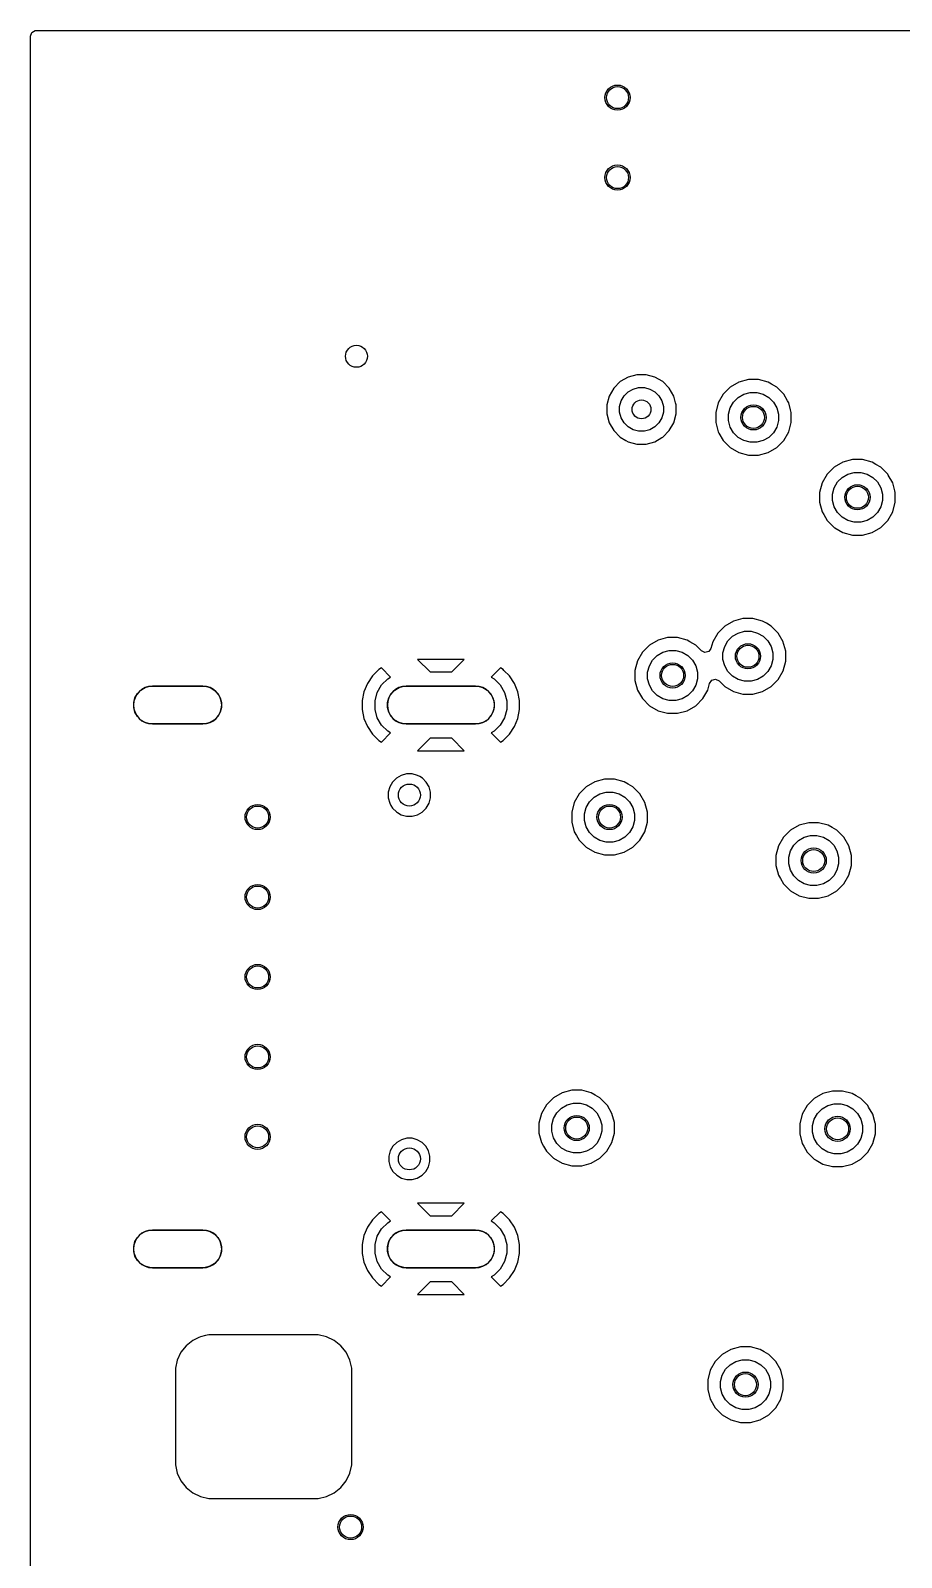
# Model space of a CAD drawing. Extents: x 4.82 to 6.81, y -4.86 to -2.87.
# Drawn here: x 4.823 to 5.367, y -3.828 to -2.873 of the extents above; entities that cross this region are included whole.
import ezdxf

# ---------------------------------------------------------------- set-up
doc = ezdxf.new("R2010")
doc.units = 0
doc.header["$MEASUREMENT"] = 0
doc.layers.add('BLACK', color=7, linetype='CONTINUOUS')

msp = doc.modelspace()

# ---------------------------------------------------------------- linework, layer by layer
at = {"layer": 'BLACK', "linetype": 'CONTINUOUS'}
for p, q in [((4.82295, -2.87648), (4.82377, -2.87422)), ((4.82377, -2.87422), (4.82585, -2.87303)), ((4.82585, -2.87303), (4.82646, -2.87297)), ((4.82646, -2.87297), (6.80335, -2.87297)), ((4.82295, -2.97181), (4.82295, -2.87648)), ((4.82295, -3.10707), (4.82295, -2.97181)), ((5.19159, -3.09258), (5.18756, -3.09661)), ((5.19654, -3.08973), (5.19159, -3.09258)), ((5.20205, -3.08825), (5.19654, -3.08972)), ((5.19654, -3.08972), (5.19654, -3.08973)), ((5.20775, -3.08825), (5.20205, -3.08825)), ((5.21327, -3.08972), (5.20775, -3.08825)), ((5.21327, -3.08973), (5.21327, -3.08972)), ((5.21821, -3.09258), (5.21327, -3.08973)), ((5.22224, -3.09661), (5.21821, -3.09258)), ((5.21821, -3.09258), (5.21821, -3.09258)), ((5.21821, -3.09258), (5.21821, -3.09258)), ((5.26578, -3.09289), (5.26039, -3.096)), ((5.27179, -3.09128), (5.26578, -3.09289)), ((5.26578, -3.09289), (5.26578, -3.09289)), ((5.27801, -3.09128), (5.27179, -3.09128)), ((5.28403, -3.09289), (5.27801, -3.09128)), ((5.28615, -3.09411), (5.28403, -3.09289)), ((5.28403, -3.09289), (5.28403, -3.09289)), ((5.28403, -3.09289), (5.28403, -3.09289)), ((5.28942, -3.096), (5.28615, -3.09411)), ((5.18471, -3.10156), (5.18323, -3.10707)), ((5.18756, -3.09661), (5.18471, -3.10156)), ((5.18471, -3.10156), (5.18471, -3.10156)), ((5.19217, -3.10465), (5.19397, -3.10153)), ((5.19397, -3.10153), (5.19651, -3.09899)), ((5.19651, -3.09899), (5.19963, -3.09719)), ((5.19963, -3.09719), (5.2031, -3.09626)), ((5.2031, -3.09626), (5.2067, -3.09626)), ((5.2067, -3.09626), (5.21017, -3.09719)), ((5.21017, -3.09719), (5.21329, -3.09899)), ((5.21329, -3.09899), (5.21583, -3.10153)), ((5.21583, -3.10153), (5.21763, -3.10465)), ((5.22365, -3.09906), (5.22224, -3.09661)), ((5.22224, -3.09661), (5.22224, -3.09661)), ((5.22224, -3.09661), (5.22224, -3.09661)), ((5.2251, -3.10156), (5.22365, -3.09906)), ((5.22623, -3.1058), (5.2251, -3.10156)), ((5.2251, -3.10156), (5.2251, -3.10156)), ((5.2251, -3.10156), (5.2251, -3.10156)), ((5.25598, -3.1004), (5.25287, -3.1058)), ((5.26039, -3.096), (5.25598, -3.1004)), ((5.26241, -3.10533), (5.26531, -3.10243)), ((5.26531, -3.10243), (5.26888, -3.10037)), ((5.26888, -3.10037), (5.27285, -3.09931)), ((5.27285, -3.09931), (5.27696, -3.09931)), ((5.27696, -3.09931), (5.28093, -3.10037)), ((5.28093, -3.10037), (5.28449, -3.10243)), ((5.28449, -3.10243), (5.2874, -3.10533)), ((5.29382, -3.1004), (5.28942, -3.096)), ((5.28942, -3.096), (5.28942, -3.096)), ((5.28942, -3.096), (5.28942, -3.096)), ((5.29622, -3.10457), (5.29382, -3.1004)), ((5.29382, -3.1004), (5.29382, -3.1004)), ((5.29382, -3.1004), (5.29382, -3.1004)), ((4.82295, -3.16181), (4.82295, -3.10707)), ((5.18323, -3.10707), (5.18323, -3.11277)), ((5.18323, -3.11277), (5.18471, -3.11829)), ((5.19124, -3.10812), (5.19217, -3.10465)), ((5.19124, -3.11172), (5.19124, -3.10812)), ((5.19217, -3.11519), (5.19124, -3.11172)), ((5.21763, -3.10465), (5.21856, -3.10812)), ((5.21856, -3.11172), (5.21763, -3.11519)), ((5.21856, -3.10812), (5.21856, -3.11172)), ((5.2251, -3.11829), (5.22657, -3.11277)), ((5.22657, -3.10707), (5.22623, -3.1058)), ((5.22657, -3.11181), (5.22657, -3.10707)), ((5.22657, -3.11277), (5.22657, -3.11181)), ((5.25287, -3.1058), (5.25126, -3.11181)), ((5.25126, -3.11181), (5.25126, -3.11803)), ((5.25287, -3.1058), (5.25287, -3.1058)), ((5.25929, -3.11287), (5.26035, -3.10889)), ((5.25929, -3.11698), (5.25929, -3.11287)), ((5.26035, -3.10889), (5.26241, -3.10533)), ((5.2874, -3.10533), (5.28945, -3.10889)), ((5.28945, -3.10889), (5.29051, -3.11287)), ((5.29051, -3.11287), (5.29051, -3.11698)), ((5.29693, -3.1058), (5.29622, -3.10457)), ((5.29813, -3.11027), (5.29693, -3.1058)), ((5.29854, -3.11181), (5.29813, -3.11027)), ((5.29854, -3.11803), (5.29854, -3.11181)), ((5.18471, -3.11829), (5.18471, -3.11829)), ((5.18471, -3.11829), (5.18756, -3.12323)), ((5.19397, -3.11831), (5.19217, -3.11519)), ((5.19651, -3.12085), (5.19397, -3.11831)), ((5.19963, -3.12265), (5.19651, -3.12085)), ((5.2031, -3.12358), (5.19963, -3.12265)), ((5.21017, -3.12265), (5.2067, -3.12358)), ((5.21329, -3.12085), (5.21017, -3.12265)), ((5.21583, -3.11831), (5.21329, -3.12085)), ((5.21763, -3.11519), (5.21583, -3.11831)), ((5.22224, -3.12323), (5.2251, -3.11829)), ((5.25126, -3.11803), (5.25287, -3.12405)), ((5.26035, -3.12095), (5.25929, -3.11698)), ((5.26241, -3.12451), (5.26035, -3.12095)), ((5.28945, -3.12095), (5.2874, -3.12451)), ((5.29051, -3.11698), (5.28945, -3.12095)), ((5.29693, -3.12405), (5.29854, -3.11803)), ((5.18756, -3.12323), (5.18756, -3.12323)), ((5.18756, -3.12323), (5.18756, -3.12323)), ((5.18756, -3.12323), (5.19159, -3.12726)), ((5.19159, -3.12726), (5.19159, -3.12726)), ((5.19159, -3.12726), (5.19159, -3.12726)), ((5.19159, -3.12726), (5.19515, -3.12932)), ((5.19515, -3.12932), (5.19654, -3.13012)), ((5.19654, -3.13012), (5.20205, -3.13159)), ((5.20205, -3.13159), (5.20775, -3.13159)), ((5.2067, -3.12358), (5.2031, -3.12358)), ((5.20775, -3.13159), (5.21327, -3.13012)), ((5.21327, -3.13012), (5.21763, -3.1276)), ((5.21763, -3.1276), (5.21821, -3.12726)), ((5.21821, -3.12726), (5.22224, -3.12323)), ((5.21821, -3.12726), (5.21821, -3.12726)), ((5.21821, -3.12726), (5.21821, -3.12726)), ((5.25287, -3.12405), (5.25287, -3.12405)), ((5.25287, -3.12405), (5.25287, -3.12405)), ((5.25287, -3.12405), (5.25329, -3.12476)), ((5.25329, -3.12476), (5.25598, -3.12944)), ((5.25598, -3.12944), (5.25598, -3.12944)), ((5.25598, -3.12944), (5.25598, -3.12944)), ((5.25598, -3.12944), (5.26039, -3.13384)), ((5.26531, -3.12742), (5.26241, -3.12451)), ((5.26888, -3.12947), (5.26531, -3.12742)), ((5.27285, -3.13053), (5.26888, -3.12947)), ((5.27696, -3.13053), (5.27285, -3.13053)), ((5.28093, -3.12947), (5.27696, -3.13053)), ((5.28449, -3.12742), (5.28093, -3.12947)), ((5.2874, -3.12451), (5.28449, -3.12742)), ((5.28942, -3.13384), (5.29382, -3.12944)), ((5.29382, -3.12944), (5.29693, -3.12405)), ((5.26039, -3.13384), (5.26578, -3.13695)), ((5.26578, -3.13695), (5.27179, -3.13856)), ((5.27179, -3.13856), (5.27801, -3.13856)), ((5.27801, -3.13856), (5.28403, -3.13695)), ((5.28403, -3.13695), (5.28942, -3.13384)), ((5.33679, -3.14128), (5.33078, -3.14289)), ((5.34301, -3.14128), (5.33679, -3.14128)), ((5.34903, -3.14289), (5.34301, -3.14128)), ((5.32098, -3.15041), (5.31787, -3.1558)), ((5.32539, -3.146), (5.32098, -3.15041)), ((5.33078, -3.14289), (5.32539, -3.146)), ((5.33031, -3.15243), (5.33388, -3.15037)), ((5.33078, -3.14289), (5.33078, -3.14289)), ((5.33388, -3.15037), (5.33785, -3.14931)), ((5.33785, -3.14931), (5.34196, -3.14931)), ((5.34196, -3.14931), (5.34593, -3.15037)), ((5.34593, -3.15037), (5.34949, -3.15243)), ((5.35148, -3.14431), (5.34903, -3.14289)), ((5.34903, -3.14289), (5.34903, -3.14289)), ((5.34903, -3.14289), (5.34903, -3.14289)), ((5.35442, -3.146), (5.35148, -3.14431)), ((5.35882, -3.15041), (5.35442, -3.146)), ((5.35442, -3.146), (5.35442, -3.146)), ((5.35442, -3.146), (5.35442, -3.146)), ((5.35882, -3.15041), (5.35882, -3.15041)), ((5.35882, -3.15041), (5.35882, -3.15041)), ((5.35915, -3.15097), (5.35882, -3.15041)), ((5.36193, -3.1558), (5.35915, -3.15097)), ((5.31787, -3.1558), (5.31626, -3.16181)), ((5.31787, -3.1558), (5.31787, -3.1558)), ((5.32429, -3.16287), (5.32535, -3.15889)), ((5.32535, -3.15889), (5.32741, -3.15533)), ((5.32741, -3.15533), (5.33031, -3.15243)), ((5.34949, -3.15243), (5.3524, -3.15533)), ((5.3524, -3.15533), (5.35445, -3.15889)), ((5.35445, -3.15889), (5.35551, -3.16287)), ((5.36327, -3.1608), (5.36193, -3.1558)), ((5.36193, -3.1558), (5.36193, -3.1558)), ((5.36354, -3.16181), (5.36327, -3.1608)), ((4.82295, -3.2663), (4.82295, -3.16181)), ((5.31626, -3.16181), (5.31626, -3.16803)), ((5.31626, -3.16803), (5.31787, -3.17405)), ((5.32429, -3.16698), (5.32429, -3.16287)), ((5.32535, -3.17095), (5.32429, -3.16698)), ((5.35551, -3.16698), (5.35445, -3.17095)), ((5.35551, -3.16287), (5.35551, -3.16698)), ((5.36193, -3.17405), (5.36354, -3.16803)), ((5.36354, -3.16803), (5.36354, -3.16181)), ((5.36354, -3.16181), (5.36354, -3.16181)), ((5.31787, -3.17405), (5.31787, -3.17405)), ((5.31787, -3.17405), (5.31787, -3.17405)), ((5.31787, -3.17405), (5.31887, -3.17577)), ((5.31887, -3.17577), (5.32098, -3.17944)), ((5.32098, -3.17944), (5.32098, -3.17944)), ((5.32098, -3.17944), (5.32098, -3.17944)), ((5.32098, -3.17944), (5.32539, -3.18384)), ((5.32741, -3.17451), (5.32535, -3.17095)), ((5.33031, -3.17741), (5.32741, -3.17451)), ((5.33388, -3.17947), (5.33031, -3.17741)), ((5.33785, -3.18053), (5.33388, -3.17947)), ((5.34593, -3.17947), (5.34196, -3.18053)), ((5.34949, -3.17741), (5.34593, -3.17947)), ((5.3524, -3.17451), (5.34949, -3.17741)), ((5.35445, -3.17095), (5.3524, -3.17451)), ((5.35442, -3.18384), (5.35882, -3.17944)), ((5.35882, -3.17944), (5.36193, -3.17405)), ((5.32539, -3.18384), (5.32539, -3.18384)), ((5.32539, -3.18384), (5.32539, -3.18384)), ((5.32539, -3.18384), (5.32576, -3.18406)), ((5.32576, -3.18406), (5.33078, -3.18695)), ((5.33078, -3.18695), (5.33679, -3.18856)), ((5.33679, -3.18856), (5.34301, -3.18856)), ((5.34196, -3.18053), (5.33785, -3.18053)), ((5.34301, -3.18856), (5.34903, -3.18695)), ((5.34903, -3.18695), (5.35442, -3.18384)), ((5.25692, -3.24542), (5.25252, -3.24982)), ((5.26231, -3.24231), (5.25692, -3.24542)), ((5.26832, -3.2407), (5.26231, -3.24231)), ((5.26231, -3.24231), (5.26231, -3.24231)), ((5.27455, -3.2407), (5.26832, -3.2407)), ((5.28056, -3.24231), (5.27455, -3.2407)), ((5.28302, -3.24373), (5.28056, -3.24231)), ((5.28056, -3.24231), (5.28056, -3.24231)), ((5.28056, -3.24231), (5.28056, -3.24231)), ((5.28595, -3.24542), (5.28302, -3.24373)), ((5.29036, -3.24982), (5.28595, -3.24542)), ((5.28595, -3.24542), (5.28595, -3.24542)), ((5.28595, -3.24542), (5.28595, -3.24542)), ((5.21523, -3.25431), (5.20983, -3.25742)), ((5.22124, -3.2527), (5.21523, -3.25431)), ((5.21523, -3.25431), (5.21523, -3.25431)), ((5.22746, -3.2527), (5.22124, -3.2527)), ((5.23348, -3.25431), (5.22746, -3.2527)), ((5.23504, -3.25521), (5.23348, -3.25431)), ((5.23348, -3.25431), (5.23348, -3.25431)), ((5.23348, -3.25431), (5.23348, -3.25431)), ((5.23887, -3.25742), (5.23504, -3.25521)), ((5.24941, -3.25521), (5.24828, -3.2594)), ((5.25252, -3.24982), (5.24941, -3.25521)), ((5.24941, -3.25521), (5.24941, -3.25521)), ((5.25689, -3.25831), (5.25894, -3.25475)), ((5.25894, -3.25475), (5.26185, -3.25185)), ((5.26185, -3.25185), (5.26541, -3.24979)), ((5.26541, -3.24979), (5.26938, -3.24873)), ((5.26938, -3.24873), (5.27349, -3.24873)), ((5.27349, -3.24873), (5.27746, -3.24979)), ((5.27746, -3.24979), (5.28102, -3.25185)), ((5.28102, -3.25185), (5.28393, -3.25475)), ((5.28393, -3.25475), (5.28599, -3.25831)), ((5.29347, -3.25521), (5.29036, -3.24982)), ((5.29376, -3.2563), (5.29347, -3.25521)), ((5.29347, -3.25521), (5.29347, -3.25521)), ((5.29394, -3.25697), (5.29376, -3.2563)), ((5.20543, -3.26182), (5.20232, -3.26721)), ((5.20983, -3.25742), (5.20543, -3.26182)), ((5.21186, -3.26675), (5.21476, -3.26384)), ((5.21476, -3.26384), (5.21832, -3.26179)), ((5.21832, -3.26179), (5.22229, -3.26073)), ((5.22229, -3.26073), (5.22641, -3.26073)), ((5.22641, -3.26073), (5.23038, -3.26179)), ((5.23038, -3.26179), (5.23394, -3.26384)), ((5.23394, -3.26384), (5.23684, -3.26675)), ((5.24242, -3.26097), (5.23887, -3.25742)), ((5.23887, -3.25742), (5.23887, -3.25742)), ((5.23887, -3.25742), (5.23887, -3.25742)), ((5.24459, -3.26199), (5.24242, -3.26097)), ((5.24691, -3.26137), (5.24459, -3.26199)), ((5.24828, -3.2594), (5.24691, -3.26137)), ((5.25582, -3.26228), (5.25689, -3.25831)), ((5.25582, -3.26639), (5.25582, -3.26228)), ((5.28599, -3.25831), (5.28705, -3.26228)), ((5.28705, -3.26228), (5.28705, -3.26639)), ((5.29508, -3.26123), (5.29394, -3.25697)), ((5.29508, -3.26745), (5.29508, -3.26123)), ((5.29508, -3.26123), (5.29508, -3.26123)), ((4.82295, -3.29203), (4.82295, -3.2663)), ((5.0406, -3.27267), (5.03663, -3.27665)), ((5.04227, -3.27156), (5.0406, -3.27267)), ((5.04808, -3.27737), (5.04227, -3.27156)), ((5.09409, -3.2663), (5.06484, -3.2663)), ((5.06484, -3.2663), (5.07272, -3.27417)), ((5.07272, -3.27417), (5.08622, -3.27417)), ((5.08622, -3.27417), (5.09409, -3.2663)), ((5.11667, -3.27156), (5.11086, -3.27737)), ((5.11833, -3.27267), (5.11667, -3.27156)), ((5.11889, -3.27323), (5.11833, -3.27267)), ((5.12231, -3.27665), (5.11889, -3.27323)), ((5.20232, -3.26721), (5.20071, -3.27323)), ((5.20071, -3.27323), (5.20071, -3.27945)), ((5.20232, -3.26721), (5.20232, -3.26721)), ((5.20874, -3.27428), (5.2098, -3.27031)), ((5.20874, -3.27839), (5.20874, -3.27428)), ((5.2098, -3.27031), (5.21186, -3.26675)), ((5.23684, -3.26675), (5.2389, -3.27031)), ((5.2389, -3.27031), (5.23996, -3.27428)), ((5.23996, -3.27428), (5.23996, -3.27839)), ((5.25689, -3.27037), (5.25582, -3.26639)), ((5.25894, -3.27393), (5.25689, -3.27037)), ((5.26185, -3.27683), (5.25894, -3.27393)), ((5.28393, -3.27393), (5.28102, -3.27683)), ((5.28599, -3.27037), (5.28393, -3.27393)), ((5.28705, -3.26639), (5.28599, -3.27037)), ((5.29036, -3.27886), (5.29347, -3.27346)), ((5.29347, -3.27346), (5.29508, -3.26745)), ((4.89196, -3.28547), (4.89463, -3.28393)), ((4.89463, -3.28393), (4.89761, -3.28313)), ((4.89761, -3.28313), (4.89915, -3.28303)), ((4.89915, -3.28303), (4.93065, -3.28303)), ((4.93065, -3.28303), (4.93219, -3.28313)), ((4.93219, -3.28313), (4.93517, -3.28393)), ((4.93517, -3.28393), (4.93784, -3.28547)), ((5.0335, -3.28132), (5.03135, -3.28652)), ((5.03663, -3.27665), (5.0335, -3.28132)), ((5.0335, -3.28132), (5.0335, -3.28132)), ((5.0397, -3.28693), (5.0424, -3.28226)), ((5.0424, -3.28226), (5.04622, -3.27844)), ((5.04622, -3.27844), (5.04808, -3.27737)), ((5.05062, -3.28547), (5.0533, -3.28393)), ((5.0533, -3.28393), (5.05627, -3.28313)), ((5.05627, -3.28313), (5.05781, -3.28303)), ((5.05781, -3.28303), (5.10112, -3.28303)), ((5.10112, -3.28303), (5.10266, -3.28313)), ((5.10266, -3.28313), (5.10564, -3.28393)), ((5.10564, -3.28393), (5.10831, -3.28547)), ((5.11086, -3.27737), (5.11272, -3.27844)), ((5.11272, -3.27844), (5.11654, -3.28226)), ((5.11654, -3.28226), (5.11923, -3.28693)), ((5.12543, -3.28132), (5.12231, -3.27665)), ((5.12758, -3.28652), (5.12543, -3.28132)), ((5.12543, -3.28132), (5.12543, -3.28132)), ((5.20071, -3.27945), (5.20232, -3.28546)), ((5.2098, -3.28237), (5.20874, -3.27839)), ((5.21186, -3.28593), (5.2098, -3.28237)), ((5.2389, -3.28237), (5.23684, -3.28593)), ((5.23996, -3.27839), (5.2389, -3.28237)), ((5.24638, -3.28546), (5.2475, -3.28127)), ((5.2475, -3.28127), (5.24888, -3.27931)), ((5.24888, -3.27931), (5.25119, -3.27869)), ((5.25119, -3.27869), (5.25337, -3.2797)), ((5.25337, -3.2797), (5.25692, -3.28326)), ((5.25692, -3.28326), (5.26231, -3.28637)), ((5.26541, -3.27889), (5.26185, -3.27683)), ((5.26938, -3.27995), (5.26541, -3.27889)), ((5.27349, -3.27995), (5.26938, -3.27995)), ((5.27746, -3.27889), (5.27349, -3.27995)), ((5.28102, -3.27683), (5.27746, -3.27889)), ((5.28056, -3.28637), (5.28595, -3.28326)), ((5.28595, -3.28326), (5.29036, -3.27886)), ((4.82295, -3.32339), (4.82295, -3.29203)), ((4.88744, -3.2933), (4.88824, -3.29032)), ((4.88744, -3.29638), (4.88744, -3.2933)), ((4.88824, -3.29032), (4.88978, -3.28765)), ((4.88978, -3.28765), (4.89196, -3.28547)), ((4.93784, -3.28547), (4.94002, -3.28765)), ((4.94002, -3.28765), (4.94156, -3.29032)), ((4.94156, -3.29032), (4.94236, -3.2933)), ((4.94236, -3.2933), (4.94236, -3.29638)), ((5.03135, -3.28652), (5.03026, -3.29203)), ((5.03026, -3.29203), (5.03026, -3.29765)), ((5.03135, -3.28652), (5.03135, -3.28652)), ((5.03831, -3.29214), (5.0397, -3.28693)), ((5.03831, -3.29754), (5.03831, -3.29214)), ((5.0461, -3.2933), (5.0469, -3.29032)), ((5.0461, -3.29638), (5.0461, -3.2933)), ((5.0469, -3.29032), (5.04844, -3.28765)), ((5.04844, -3.28765), (5.05062, -3.28547)), ((5.10831, -3.28547), (5.11049, -3.28765)), ((5.11049, -3.28765), (5.11203, -3.29032)), ((5.11203, -3.29032), (5.11283, -3.2933)), ((5.11283, -3.2933), (5.11283, -3.29638)), ((5.11923, -3.28693), (5.12063, -3.29214)), ((5.12063, -3.29214), (5.12063, -3.29754)), ((5.12868, -3.29203), (5.12758, -3.28652)), ((5.12758, -3.28652), (5.12758, -3.28652)), ((5.12868, -3.29765), (5.12868, -3.29203)), ((5.12868, -3.29203), (5.12868, -3.29203)), ((5.20232, -3.28546), (5.20232, -3.28546)), ((5.20232, -3.28546), (5.20232, -3.28546)), ((5.20232, -3.28546), (5.20355, -3.28759)), ((5.20355, -3.28759), (5.20543, -3.29085)), ((5.20543, -3.29085), (5.20543, -3.29085)), ((5.20543, -3.29085), (5.20543, -3.29085)), ((5.20543, -3.29085), (5.20983, -3.29526)), ((5.21476, -3.28883), (5.21186, -3.28593)), ((5.21832, -3.29089), (5.21476, -3.28883)), ((5.22229, -3.29195), (5.21832, -3.29089)), ((5.22641, -3.29195), (5.22229, -3.29195)), ((5.23038, -3.29089), (5.22641, -3.29195)), ((5.23394, -3.28883), (5.23038, -3.29089)), ((5.23684, -3.28593), (5.23394, -3.28883)), ((5.23887, -3.29526), (5.24327, -3.29085)), ((5.24327, -3.29085), (5.24638, -3.28546)), ((5.26231, -3.28637), (5.26832, -3.28798)), ((5.26832, -3.28798), (5.27455, -3.28798)), ((5.27455, -3.28798), (5.28056, -3.28637)), ((4.88824, -3.29936), (4.88744, -3.29638)), ((4.88978, -3.30203), (4.88824, -3.29936)), ((4.89196, -3.30421), (4.88978, -3.30203)), ((4.89463, -3.30575), (4.89196, -3.30421)), ((4.93784, -3.30421), (4.93517, -3.30575)), ((4.94002, -3.30203), (4.93784, -3.30421)), ((4.94156, -3.29936), (4.94002, -3.30203)), ((4.94236, -3.29638), (4.94156, -3.29936)), ((5.03026, -3.29765), (5.03135, -3.30317)), ((5.03135, -3.30317), (5.03135, -3.30317)), ((5.03135, -3.30317), (5.0335, -3.30836)), ((5.0397, -3.30275), (5.03831, -3.29754)), ((5.0424, -3.30743), (5.0397, -3.30275)), ((5.0469, -3.29936), (5.0461, -3.29638)), ((5.04844, -3.30203), (5.0469, -3.29936)), ((5.05062, -3.30421), (5.04844, -3.30203)), ((5.0533, -3.30575), (5.05062, -3.30421)), ((5.10831, -3.30421), (5.10564, -3.30575)), ((5.11049, -3.30203), (5.10831, -3.30421)), ((5.11203, -3.29936), (5.11049, -3.30203)), ((5.11283, -3.29638), (5.11203, -3.29936)), ((5.11923, -3.30275), (5.11654, -3.30743)), ((5.12063, -3.29754), (5.11923, -3.30275)), ((5.12543, -3.30836), (5.12758, -3.30317)), ((5.12758, -3.30317), (5.12868, -3.29765)), ((5.12758, -3.30317), (5.12758, -3.30317)), ((5.12868, -3.29765), (5.12868, -3.29765)), ((5.20983, -3.29526), (5.21523, -3.29837)), ((5.21523, -3.29837), (5.22124, -3.29998)), ((5.22124, -3.29998), (5.22746, -3.29998)), ((5.22746, -3.29998), (5.23348, -3.29837)), ((5.23348, -3.29837), (5.23887, -3.29526)), ((4.89761, -3.30655), (4.89463, -3.30575)), ((4.89915, -3.30665), (4.89761, -3.30655)), ((4.93065, -3.30665), (4.89915, -3.30665)), ((4.93219, -3.30655), (4.93065, -3.30665)), ((4.93517, -3.30575), (4.93219, -3.30655)), ((5.0335, -3.30836), (5.0335, -3.30836)), ((5.0335, -3.30836), (5.03663, -3.31304)), ((5.03663, -3.31304), (5.0406, -3.31701)), ((5.04227, -3.31812), (5.04808, -3.31231)), ((5.04622, -3.31124), (5.0424, -3.30743)), ((5.04808, -3.31231), (5.04622, -3.31124)), ((5.05627, -3.30655), (5.0533, -3.30575)), ((5.05781, -3.30665), (5.05627, -3.30655)), ((5.10112, -3.30665), (5.05781, -3.30665)), ((5.10266, -3.30655), (5.10112, -3.30665)), ((5.10564, -3.30575), (5.10266, -3.30655)), ((5.11272, -3.31124), (5.11086, -3.31231)), ((5.11086, -3.31231), (5.11667, -3.31812)), ((5.11654, -3.30743), (5.11272, -3.31124)), ((5.11833, -3.31701), (5.12231, -3.31304)), ((5.12231, -3.31304), (5.12543, -3.30836)), ((5.12543, -3.30836), (5.12543, -3.30836)), ((4.82295, -3.33285), (4.82295, -3.32339)), ((5.0406, -3.31701), (5.04227, -3.31812)), ((5.07272, -3.31551), (5.06484, -3.32339)), ((5.06484, -3.32339), (5.09409, -3.32339)), ((5.08622, -3.31551), (5.07272, -3.31551)), ((5.09409, -3.32339), (5.08622, -3.31551)), ((5.11667, -3.31812), (5.11833, -3.31701)), ((4.82295, -3.3494), (4.82295, -3.33285)), ((5.05167, -3.34057), (5.04921, -3.34303)), ((5.05469, -3.33883), (5.05167, -3.34057)), ((5.05804, -3.33793), (5.05469, -3.33883)), ((5.05469, -3.33883), (5.05469, -3.33883)), ((5.06152, -3.33793), (5.05804, -3.33793)), ((5.06488, -3.33883), (5.06152, -3.33793)), ((5.06625, -3.33962), (5.06488, -3.33883)), ((5.06488, -3.33883), (5.06488, -3.33883)), ((5.06488, -3.33883), (5.06488, -3.33883)), ((5.06789, -3.34057), (5.06625, -3.33962)), ((5.07035, -3.34303), (5.06789, -3.34057)), ((5.06789, -3.34057), (5.06789, -3.34057)), ((5.06789, -3.34057), (5.06789, -3.34057)), ((5.18179, -3.34128), (5.17578, -3.34289)), ((5.18801, -3.34128), (5.18179, -3.34128)), ((5.19403, -3.34289), (5.18801, -3.34128)), ((4.82295, -3.38897), (4.82295, -3.3494)), ((5.04747, -3.34604), (5.04657, -3.3494)), ((5.04657, -3.3494), (5.04657, -3.35288)), ((5.04921, -3.34303), (5.04747, -3.34604)), ((5.04747, -3.34604), (5.04747, -3.34604)), ((5.07209, -3.34604), (5.07035, -3.34303)), ((5.07299, -3.3494), (5.07209, -3.34604)), ((5.07299, -3.35288), (5.07299, -3.3494)), ((5.16598, -3.3504), (5.16287, -3.3558)), ((5.17039, -3.346), (5.16598, -3.3504)), ((5.17578, -3.34289), (5.17039, -3.346)), ((5.17531, -3.35243), (5.17888, -3.35037)), ((5.17578, -3.34289), (5.17578, -3.34289)), ((5.17888, -3.35037), (5.18285, -3.34931)), ((5.18285, -3.34931), (5.18696, -3.34931)), ((5.18696, -3.34931), (5.19093, -3.35037)), ((5.19093, -3.35037), (5.19449, -3.35243)), ((5.19648, -3.34431), (5.19403, -3.34289)), ((5.19403, -3.34289), (5.19403, -3.34289)), ((5.19403, -3.34289), (5.19403, -3.34289)), ((5.19942, -3.346), (5.19648, -3.34431)), ((5.20382, -3.3504), (5.19942, -3.346)), ((5.19942, -3.346), (5.19942, -3.346)), ((5.19942, -3.346), (5.19942, -3.346)), ((5.20693, -3.3558), (5.20382, -3.3504)), ((5.04657, -3.35288), (5.04747, -3.35624)), ((5.04747, -3.35624), (5.04747, -3.35624)), ((5.04747, -3.35624), (5.04747, -3.35624)), ((5.04747, -3.35624), (5.04827, -3.35761)), ((5.04827, -3.35761), (5.04921, -3.35925)), ((5.04921, -3.35925), (5.04921, -3.35925)), ((5.04921, -3.35925), (5.04921, -3.35925)), ((5.04921, -3.35925), (5.05167, -3.36171)), ((5.06789, -3.36171), (5.07035, -3.35925)), ((5.07035, -3.35925), (5.07209, -3.35624)), ((5.07209, -3.35624), (5.07299, -3.35288)), ((5.16287, -3.3558), (5.16126, -3.36181)), ((5.16287, -3.3558), (5.16287, -3.3558)), ((5.16929, -3.36287), (5.17035, -3.35889)), ((5.17035, -3.35889), (5.17241, -3.35533)), ((5.17241, -3.35533), (5.17531, -3.35243)), ((5.19449, -3.35243), (5.1974, -3.35533)), ((5.1974, -3.35533), (5.19945, -3.35889)), ((5.19945, -3.35889), (5.20051, -3.36287)), ((5.20854, -3.36181), (5.20693, -3.3558)), ((5.05167, -3.36171), (5.05167, -3.36171)), ((5.05167, -3.36171), (5.05167, -3.36171)), ((5.05167, -3.36171), (5.05231, -3.36208)), ((5.05231, -3.36208), (5.05469, -3.36345)), ((5.05469, -3.36345), (5.05804, -3.36435)), ((5.05804, -3.36435), (5.06152, -3.36435)), ((5.06152, -3.36435), (5.06488, -3.36345)), ((5.06488, -3.36345), (5.06773, -3.36181)), ((5.06773, -3.36181), (5.06789, -3.36171)), ((5.16126, -3.36181), (5.16126, -3.36803)), ((5.16126, -3.36803), (5.16287, -3.37405)), ((5.16929, -3.36698), (5.16929, -3.36287)), ((5.17035, -3.37095), (5.16929, -3.36698)), ((5.17241, -3.37451), (5.17035, -3.37095)), ((5.19945, -3.37095), (5.1974, -3.37451)), ((5.20051, -3.36698), (5.19945, -3.37095)), ((5.20051, -3.36287), (5.20051, -3.36698)), ((5.20693, -3.37405), (5.20854, -3.36803)), ((5.20854, -3.36803), (5.20854, -3.36181)), ((5.30341, -3.37006), (5.29802, -3.37317)), ((5.30943, -3.36844), (5.30341, -3.37006)), ((5.30341, -3.37006), (5.30341, -3.37006)), ((5.31565, -3.36844), (5.30943, -3.36844)), ((5.32166, -3.37006), (5.31565, -3.36844)), ((5.32412, -3.37147), (5.32166, -3.37006)), ((5.32166, -3.37006), (5.32166, -3.37006)), ((5.32166, -3.37006), (5.32166, -3.37006)), ((5.16287, -3.37405), (5.16287, -3.37405)), ((5.16287, -3.37405), (5.16287, -3.37405)), ((5.16287, -3.37405), (5.16429, -3.3765)), ((5.16429, -3.3765), (5.16598, -3.37944)), ((5.16598, -3.37944), (5.16598, -3.37944)), ((5.16598, -3.37944), (5.16598, -3.37944)), ((5.16598, -3.37944), (5.17039, -3.38384)), ((5.17531, -3.37742), (5.17241, -3.37451)), ((5.17888, -3.37947), (5.17531, -3.37742)), ((5.18285, -3.38053), (5.17888, -3.37947)), ((5.18696, -3.38053), (5.18285, -3.38053)), ((5.19093, -3.37947), (5.18696, -3.38053)), ((5.19449, -3.37742), (5.19093, -3.37947)), ((5.1974, -3.37451), (5.19449, -3.37742)), ((5.19942, -3.38384), (5.20382, -3.37944)), ((5.20382, -3.37944), (5.20693, -3.37405)), ((5.29362, -3.37757), (5.29051, -3.38296)), ((5.29802, -3.37317), (5.29362, -3.37757)), ((5.30005, -3.3825), (5.30295, -3.37959)), ((5.30295, -3.37959), (5.30651, -3.37754)), ((5.30651, -3.37754), (5.31048, -3.37647)), ((5.31048, -3.37647), (5.31459, -3.37647)), ((5.31459, -3.37647), (5.31857, -3.37754)), ((5.31857, -3.37754), (5.32213, -3.37959)), ((5.32213, -3.37959), (5.32503, -3.3825)), ((5.32706, -3.37317), (5.32412, -3.37147)), ((5.33146, -3.37757), (5.32706, -3.37317)), ((5.32706, -3.37317), (5.32706, -3.37317)), ((5.32706, -3.37317), (5.32706, -3.37317)), ((5.33457, -3.38296), (5.33146, -3.37757)), ((4.82295, -3.43815), (4.82295, -3.38897)), ((5.17039, -3.38384), (5.17578, -3.38695)), ((5.17578, -3.38695), (5.18179, -3.38856)), ((5.18179, -3.38856), (5.18801, -3.38856)), ((5.18801, -3.38856), (5.19403, -3.38695)), ((5.19403, -3.38695), (5.19942, -3.38384)), ((5.29051, -3.38296), (5.2889, -3.38897)), ((5.2889, -3.38897), (5.2889, -3.3952)), ((5.29051, -3.38296), (5.29051, -3.38296)), ((5.29693, -3.39003), (5.29799, -3.38606)), ((5.29693, -3.39414), (5.29693, -3.39003)), ((5.29799, -3.38606), (5.30005, -3.3825)), ((5.32503, -3.3825), (5.32709, -3.38606)), ((5.32709, -3.38606), (5.32815, -3.39003)), ((5.32815, -3.39003), (5.32815, -3.39414)), ((5.33618, -3.38897), (5.33457, -3.38296)), ((5.33618, -3.3952), (5.33618, -3.38897)), ((5.2889, -3.3952), (5.29051, -3.40121)), ((5.29799, -3.39811), (5.29693, -3.39414)), ((5.30005, -3.40167), (5.29799, -3.39811)), ((5.32709, -3.39811), (5.32503, -3.40167)), ((5.32815, -3.39414), (5.32709, -3.39811)), ((5.33457, -3.40121), (5.33618, -3.3952)), ((5.29051, -3.40121), (5.29051, -3.40121)), ((5.29051, -3.40121), (5.29051, -3.40121)), ((5.29051, -3.40121), (5.29171, -3.40329)), ((5.29171, -3.40329), (5.29362, -3.4066)), ((5.29362, -3.4066), (5.29362, -3.4066)), ((5.29362, -3.4066), (5.29362, -3.4066)), ((5.29362, -3.4066), (5.29802, -3.411)), ((5.30295, -3.40458), (5.30005, -3.40167)), ((5.30651, -3.40664), (5.30295, -3.40458)), ((5.31048, -3.4077), (5.30651, -3.40664)), ((5.31459, -3.4077), (5.31048, -3.4077)), ((5.31857, -3.40664), (5.31459, -3.4077)), ((5.32213, -3.40458), (5.31857, -3.40664)), ((5.32503, -3.40167), (5.32213, -3.40458)), ((5.32706, -3.411), (5.33146, -3.4066)), ((5.33146, -3.4066), (5.33457, -3.40121)), ((5.29802, -3.411), (5.30341, -3.41412)), ((5.30341, -3.41412), (5.30943, -3.41573)), ((5.30943, -3.41573), (5.31565, -3.41573)), ((5.31565, -3.41573), (5.32166, -3.41412)), ((5.32166, -3.41412), (5.32706, -3.411)), ((4.82295, -3.47181), (4.82295, -3.43815)), ((4.82295, -3.5563), (4.82295, -3.47181)), ((5.14987, -3.54049), (5.14547, -3.54489)), ((5.15526, -3.53738), (5.14987, -3.54049)), ((5.16128, -3.53577), (5.15526, -3.53738)), ((5.15526, -3.53738), (5.15526, -3.53738)), ((5.1675, -3.53577), (5.16128, -3.53577)), ((5.17351, -3.53738), (5.1675, -3.53577)), ((5.17351, -3.53738), (5.17351, -3.53738)), ((5.17597, -3.5388), (5.17352, -3.53738)), ((5.17352, -3.53738), (5.17351, -3.53738)), ((5.17891, -3.54049), (5.17597, -3.5388)), ((5.18331, -3.54489), (5.17891, -3.54049)), ((5.17891, -3.54049), (5.17891, -3.54049)), ((5.17891, -3.54049), (5.17891, -3.54049)), ((5.31294, -3.541), (5.30854, -3.54541)), ((5.31834, -3.53789), (5.31294, -3.541)), ((5.32435, -3.53628), (5.31834, -3.53789)), ((5.31834, -3.53789), (5.31834, -3.53789)), ((5.33057, -3.53628), (5.32435, -3.53628)), ((5.33659, -3.53789), (5.33057, -3.53628)), ((5.33904, -3.53931), (5.33659, -3.53789)), ((5.33659, -3.53789), (5.33659, -3.53789)), ((5.33659, -3.53789), (5.33659, -3.53789)), ((5.34198, -3.541), (5.33904, -3.53931)), ((5.34471, -3.54374), (5.34198, -3.541)), ((5.34198, -3.541), (5.34198, -3.541)), ((5.34198, -3.541), (5.34198, -3.541)), ((5.14236, -3.55028), (5.14075, -3.5563)), ((5.14547, -3.54489), (5.14236, -3.55028)), ((5.14236, -3.55028), (5.14236, -3.55028)), ((5.14984, -3.55338), (5.1519, -3.54982)), ((5.1519, -3.54982), (5.1548, -3.54692)), ((5.1548, -3.54692), (5.15836, -3.54486)), ((5.15836, -3.54486), (5.16233, -3.5438)), ((5.16233, -3.5438), (5.16645, -3.5438)), ((5.16645, -3.5438), (5.17042, -3.54486)), ((5.17042, -3.54486), (5.17398, -3.54692)), ((5.17398, -3.54692), (5.17688, -3.54982)), ((5.17688, -3.54982), (5.17894, -3.55338)), ((5.1836, -3.54541), (5.18331, -3.54489)), ((5.18331, -3.54489), (5.18331, -3.54489)), ((5.18331, -3.54489), (5.18331, -3.54489)), ((5.18642, -3.55028), (5.1836, -3.54541)), ((5.18795, -3.55598), (5.18642, -3.55028)), ((5.18642, -3.55028), (5.18642, -3.55028)), ((5.30543, -3.5508), (5.30382, -3.55681)), ((5.30854, -3.54541), (5.30543, -3.5508)), ((5.30543, -3.5508), (5.30543, -3.5508)), ((5.31291, -3.55389), (5.31497, -3.55033)), ((5.31497, -3.55033), (5.31787, -3.54743)), ((5.31787, -3.54743), (5.32143, -3.54537)), ((5.32143, -3.54537), (5.32541, -3.54431)), ((5.32541, -3.54431), (5.32952, -3.54431)), ((5.32952, -3.54431), (5.33349, -3.54537)), ((5.33349, -3.54537), (5.33705, -3.54743)), ((5.33705, -3.54743), (5.33995, -3.55033)), ((5.33995, -3.55033), (5.34201, -3.55389)), ((5.34638, -3.54541), (5.34471, -3.54374)), ((5.34638, -3.54541), (5.34638, -3.54541)), ((5.34638, -3.54541), (5.34638, -3.54541)), ((5.34688, -3.54628), (5.34638, -3.54541)), ((5.34949, -3.5508), (5.34688, -3.54628)), ((5.35097, -3.5563), (5.34949, -3.5508)), ((5.34949, -3.5508), (5.34949, -3.5508)), ((4.82295, -3.57701), (4.82295, -3.5563)), ((5.14075, -3.5563), (5.14075, -3.56252)), ((5.14878, -3.55735), (5.14984, -3.55338)), ((5.14878, -3.56146), (5.14878, -3.55735)), ((5.14984, -3.56544), (5.14878, -3.56146)), ((5.17894, -3.55338), (5.18, -3.55735)), ((5.18, -3.56146), (5.17894, -3.56544)), ((5.18, -3.55735), (5.18, -3.56146)), ((5.18803, -3.5563), (5.18795, -3.55598)), ((5.18803, -3.55681), (5.18803, -3.5563)), ((5.18803, -3.56252), (5.18803, -3.55681)), ((5.30382, -3.55681), (5.30382, -3.56303)), ((5.31185, -3.55787), (5.31291, -3.55389)), ((5.31185, -3.56198), (5.31185, -3.55787)), ((5.31291, -3.56595), (5.31185, -3.56198)), ((5.34201, -3.55389), (5.34307, -3.55787)), ((5.34307, -3.56198), (5.34201, -3.56595)), ((5.34307, -3.55787), (5.34307, -3.56198)), ((5.3511, -3.55681), (5.35097, -3.5563)), ((5.3511, -3.56303), (5.3511, -3.55681)), ((5.0495, -3.57081), (5.04781, -3.57374)), ((5.05189, -3.56841), (5.0495, -3.57081)), ((5.05482, -3.56672), (5.05189, -3.56841)), ((5.05809, -3.56585), (5.05482, -3.56672)), ((5.05482, -3.56672), (5.05482, -3.56672)), ((5.06148, -3.56585), (5.05809, -3.56585)), ((5.05809, -3.56585), (5.05809, -3.56585)), ((5.05809, -3.56585), (5.05809, -3.56585)), ((5.06474, -3.56672), (5.06148, -3.56585)), ((5.06148, -3.56585), (5.06148, -3.56585)), ((5.06148, -3.56585), (5.06148, -3.56585)), ((5.06475, -3.56672), (5.06474, -3.56672)), ((5.06768, -3.56841), (5.06475, -3.56672)), ((5.07007, -3.57081), (5.06768, -3.56841)), ((5.06768, -3.56841), (5.06768, -3.56841)), ((5.06768, -3.56841), (5.06768, -3.56841)), ((5.07176, -3.57374), (5.07007, -3.57081)), ((5.14075, -3.56252), (5.14236, -3.56853)), ((5.14236, -3.56853), (5.14236, -3.56853)), ((5.14236, -3.56853), (5.14236, -3.56853)), ((5.14236, -3.56853), (5.14367, -3.57081)), ((5.14367, -3.57081), (5.14547, -3.57393)), ((5.1519, -3.569), (5.14984, -3.56544)), ((5.1548, -3.5719), (5.1519, -3.569)), ((5.17688, -3.569), (5.17398, -3.5719)), ((5.17894, -3.56544), (5.17688, -3.569)), ((5.18331, -3.57393), (5.18642, -3.56853)), ((5.18642, -3.56853), (5.18803, -3.56252)), ((5.30382, -3.56303), (5.30543, -3.56905)), ((5.30543, -3.56905), (5.30543, -3.56905)), ((5.30543, -3.56905), (5.30543, -3.56905)), ((5.30543, -3.56905), (5.30644, -3.5708)), ((5.30644, -3.5708), (5.30854, -3.57444)), ((5.31497, -3.56951), (5.31291, -3.56595)), ((5.31787, -3.57241), (5.31497, -3.56951)), ((5.33995, -3.56951), (5.33705, -3.57241)), ((5.34201, -3.56595), (5.33995, -3.56951)), ((5.34638, -3.57444), (5.34949, -3.56905)), ((5.34949, -3.56905), (5.3511, -3.56303)), ((4.82295, -3.60646), (4.82295, -3.57701)), ((5.04781, -3.57374), (5.04693, -3.57701)), ((5.04693, -3.57701), (5.04693, -3.57701)), ((5.04693, -3.57701), (5.04693, -3.58039)), ((5.04693, -3.58039), (5.04693, -3.58039)), ((5.04693, -3.58039), (5.04781, -3.58366)), ((5.04781, -3.57374), (5.04781, -3.57374)), ((5.07195, -3.57444), (5.07176, -3.57374)), ((5.07176, -3.57374), (5.07176, -3.57374)), ((5.07176, -3.57374), (5.07176, -3.57374)), ((5.07176, -3.58366), (5.07264, -3.58039)), ((5.07264, -3.57701), (5.07195, -3.57444)), ((5.07264, -3.58039), (5.07264, -3.57701)), ((5.14547, -3.57393), (5.14547, -3.57393)), ((5.14547, -3.57393), (5.14547, -3.57393)), ((5.14547, -3.57393), (5.14987, -3.57833)), ((5.14987, -3.57833), (5.15526, -3.58144)), ((5.15836, -3.57396), (5.1548, -3.5719)), ((5.16233, -3.57502), (5.15836, -3.57396)), ((5.16645, -3.57502), (5.16233, -3.57502)), ((5.17042, -3.57396), (5.16645, -3.57502)), ((5.17398, -3.5719), (5.17042, -3.57396)), ((5.17352, -3.58144), (5.17891, -3.57833)), ((5.17891, -3.57833), (5.18331, -3.57393)), ((5.30854, -3.57444), (5.30854, -3.57444)), ((5.30854, -3.57444), (5.30854, -3.57444)), ((5.30854, -3.57444), (5.31294, -3.57884)), ((5.31294, -3.57884), (5.31294, -3.57884)), ((5.31294, -3.57884), (5.31294, -3.57884)), ((5.31294, -3.57884), (5.31408, -3.5795)), ((5.31408, -3.5795), (5.31834, -3.58195)), ((5.32143, -3.57447), (5.31787, -3.57241)), ((5.32541, -3.57553), (5.32143, -3.57447)), ((5.32952, -3.57553), (5.32541, -3.57553)), ((5.33349, -3.57447), (5.32952, -3.57553)), ((5.33705, -3.57241), (5.33349, -3.57447)), ((5.33659, -3.58195), (5.34198, -3.57884)), ((5.34198, -3.57884), (5.34638, -3.57444)), ((5.04781, -3.58366), (5.04781, -3.58366)), ((5.04781, -3.58366), (5.0495, -3.58659)), ((5.0495, -3.58659), (5.0495, -3.58659)), ((5.0495, -3.58659), (5.0495, -3.58659)), ((5.0495, -3.58659), (5.05189, -3.58899)), ((5.05189, -3.58899), (5.05482, -3.59068)), ((5.05482, -3.59068), (5.05809, -3.59156)), ((5.06148, -3.59156), (5.06475, -3.59068)), ((5.06475, -3.59068), (5.06768, -3.58899)), ((5.06768, -3.58899), (5.07007, -3.58659)), ((5.07007, -3.58659), (5.07176, -3.58366)), ((5.15526, -3.58144), (5.16128, -3.58305)), ((5.16128, -3.58305), (5.1675, -3.58305)), ((5.1675, -3.58305), (5.17352, -3.58144)), ((5.31834, -3.58195), (5.32435, -3.58356)), ((5.32435, -3.58356), (5.33057, -3.58356)), ((5.33057, -3.58356), (5.33659, -3.58195)), ((5.05809, -3.59156), (5.05809, -3.59156)), ((5.05809, -3.59156), (5.06148, -3.59156)), ((5.06148, -3.59156), (5.06148, -3.59156)), ((4.82295, -3.63219), (4.82295, -3.60646)), ((5.09409, -3.60646), (5.06484, -3.60646)), ((5.06484, -3.60646), (5.07272, -3.61433)), ((5.08622, -3.61433), (5.09409, -3.60646)), ((5.03663, -3.6168), (5.0335, -3.62148)), ((5.0406, -3.61283), (5.03663, -3.6168)), ((5.04227, -3.61172), (5.0406, -3.61283)), ((5.04808, -3.61753), (5.04227, -3.61172)), ((5.0424, -3.62242), (5.04622, -3.6186)), ((5.04622, -3.6186), (5.04808, -3.61753)), ((5.07272, -3.61433), (5.08622, -3.61433)), ((5.11667, -3.61172), (5.11086, -3.61753)), ((5.11086, -3.61753), (5.11272, -3.6186)), ((5.11272, -3.6186), (5.11654, -3.62242)), ((5.11833, -3.61283), (5.11667, -3.61172)), ((5.12231, -3.6168), (5.11833, -3.61283)), ((5.12543, -3.62148), (5.12231, -3.6168)), ((4.88824, -3.63048), (4.88978, -3.62781)), ((4.88978, -3.62781), (4.89196, -3.62563)), ((4.89196, -3.62563), (4.89463, -3.62409)), ((4.89463, -3.62409), (4.89761, -3.62329)), ((4.89761, -3.62329), (4.89915, -3.62319)), ((4.89915, -3.62319), (4.93065, -3.62319)), ((4.93065, -3.62319), (4.93219, -3.62329)), ((4.93219, -3.62329), (4.93517, -3.62409)), ((4.93517, -3.62409), (4.93784, -3.62563)), ((4.93784, -3.62563), (4.94002, -3.62781)), ((4.94002, -3.62781), (4.94156, -3.63048)), ((5.03135, -3.62667), (5.03026, -3.63219)), ((5.0335, -3.62148), (5.03135, -3.62667)), ((5.03135, -3.62667), (5.03135, -3.62667)), ((5.0335, -3.62148), (5.0335, -3.62148)), ((5.03831, -3.6323), (5.0397, -3.62709)), ((5.0397, -3.62709), (5.0424, -3.62242)), ((5.0469, -3.63048), (5.04844, -3.62781)), ((5.04844, -3.62781), (5.05062, -3.62563)), ((5.05062, -3.62563), (5.0533, -3.62409)), ((5.0533, -3.62409), (5.05627, -3.62329)), ((5.05627, -3.62329), (5.05781, -3.62319)), ((5.05781, -3.62319), (5.10112, -3.62319)), ((5.10112, -3.62319), (5.10266, -3.62329)), ((5.10266, -3.62329), (5.10564, -3.62409)), ((5.10564, -3.62409), (5.10831, -3.62563)), ((5.10831, -3.62563), (5.11049, -3.62781)), ((5.11049, -3.62781), (5.11203, -3.63048)), ((5.11654, -3.62242), (5.11923, -3.62709)), ((5.11923, -3.62709), (5.12063, -3.6323)), ((5.12758, -3.62667), (5.12543, -3.62148)), ((5.12543, -3.62148), (5.12543, -3.62148)), ((5.12868, -3.63219), (5.12758, -3.62667)), ((5.12758, -3.62667), (5.12758, -3.62667)), ((4.82295, -3.66354), (4.82295, -3.63219)), ((4.88744, -3.63346), (4.88824, -3.63048)), ((4.88744, -3.63654), (4.88744, -3.63346)), ((4.88824, -3.63952), (4.88744, -3.63654)), ((4.94156, -3.63048), (4.94236, -3.63346)), ((4.94236, -3.63654), (4.94156, -3.63952)), ((4.94236, -3.63346), (4.94236, -3.63654)), ((5.03026, -3.63219), (5.03026, -3.63781)), ((5.03026, -3.63781), (5.03135, -3.64333)), ((5.03831, -3.6377), (5.03831, -3.6323)), ((5.0397, -3.64291), (5.03831, -3.6377)), ((5.0461, -3.63346), (5.0469, -3.63048)), ((5.0461, -3.63654), (5.0461, -3.63346)), ((5.0469, -3.63952), (5.0461, -3.63654)), ((5.11203, -3.63048), (5.11283, -3.63346)), ((5.11283, -3.63654), (5.11203, -3.63952)), ((5.11283, -3.63346), (5.11283, -3.63654)), ((5.12063, -3.6377), (5.11923, -3.64291)), ((5.12063, -3.6323), (5.12063, -3.6377)), ((5.12758, -3.64333), (5.12868, -3.63781)), ((5.12868, -3.63781), (5.12868, -3.63219)), ((5.12868, -3.63219), (5.12868, -3.63219)), ((5.12868, -3.63781), (5.12868, -3.63781)), ((4.88978, -3.64219), (4.88824, -3.63952)), ((4.89196, -3.64437), (4.88978, -3.64219)), ((4.89463, -3.64591), (4.89196, -3.64437)), ((4.89761, -3.64671), (4.89463, -3.64591)), ((4.89915, -3.64681), (4.89761, -3.64671)), ((4.93065, -3.64681), (4.89915, -3.64681)), ((4.93219, -3.64671), (4.93065, -3.64681)), ((4.93517, -3.64591), (4.93219, -3.64671)), ((4.93784, -3.64437), (4.93517, -3.64591)), ((4.94002, -3.64219), (4.93784, -3.64437)), ((4.94156, -3.63952), (4.94002, -3.64219)), ((5.03135, -3.64333), (5.03135, -3.64333)), ((5.03135, -3.64333), (5.0335, -3.64852)), ((5.0424, -3.64758), (5.0397, -3.64291)), ((5.04622, -3.6514), (5.0424, -3.64758)), ((5.04844, -3.64219), (5.0469, -3.63952)), ((5.05062, -3.64437), (5.04844, -3.64219)), ((5.0533, -3.64591), (5.05062, -3.64437)), ((5.05627, -3.64671), (5.0533, -3.64591)), ((5.05781, -3.64681), (5.05627, -3.64671)), ((5.10112, -3.64681), (5.05781, -3.64681)), ((5.10266, -3.64671), (5.10112, -3.64681)), ((5.10564, -3.64591), (5.10266, -3.64671)), ((5.10831, -3.64437), (5.10564, -3.64591)), ((5.11049, -3.64219), (5.10831, -3.64437)), ((5.11203, -3.63952), (5.11049, -3.64219)), ((5.11654, -3.64758), (5.11272, -3.6514)), ((5.11923, -3.64291), (5.11654, -3.64758)), ((5.12543, -3.64852), (5.12758, -3.64333)), ((5.12758, -3.64333), (5.12758, -3.64333)), ((5.0335, -3.64852), (5.0335, -3.64852)), ((5.0335, -3.64852), (5.03663, -3.6532)), ((5.03663, -3.6532), (5.0406, -3.65717)), ((5.0406, -3.65717), (5.04227, -3.65828)), ((5.04227, -3.65828), (5.04808, -3.65247)), ((5.04808, -3.65247), (5.04622, -3.6514)), ((5.07272, -3.65567), (5.06484, -3.66354)), ((5.08622, -3.65567), (5.07272, -3.65567)), ((5.09409, -3.66354), (5.08622, -3.65567)), ((5.11272, -3.6514), (5.11086, -3.65247)), ((5.11086, -3.65247), (5.11667, -3.65828)), ((5.11667, -3.65828), (5.11833, -3.65717)), ((5.11833, -3.65717), (5.12231, -3.6532)), ((5.12231, -3.6532), (5.12543, -3.64852)), ((5.12543, -3.64852), (5.12543, -3.64852)), ((4.82295, -3.7097), (4.82295, -3.66354)), ((5.06484, -3.66354), (5.09409, -3.66354)), ((4.92032, -3.69554), (4.917, -3.6997)), ((4.92449, -3.69222), (4.92032, -3.69554)), ((4.92032, -3.69554), (4.92032, -3.69554)), ((4.92825, -3.6904), (4.92449, -3.69222)), ((4.92449, -3.69222), (4.92449, -3.69222)), ((4.92449, -3.69222), (4.92449, -3.69222)), ((4.92929, -3.68991), (4.92825, -3.6904)), ((4.9323, -3.68922), (4.92929, -3.68991)), ((4.92929, -3.68991), (4.92929, -3.68991)), ((4.92929, -3.68991), (4.92929, -3.68991)), ((4.93448, -3.68872), (4.9323, -3.68922)), ((4.93715, -3.68872), (4.93448, -3.68872)), ((4.93448, -3.68872), (4.93448, -3.68872)), ((4.93902, -3.68872), (4.93715, -3.68872)), ((5.0017, -3.68872), (4.93902, -3.68872)), ((5.0028, -3.68872), (5.0017, -3.68872)), ((5.008, -3.68991), (5.0028, -3.68872)), ((5.0128, -3.69222), (5.008, -3.68991)), ((5.01696, -3.69554), (5.0128, -3.69222)), ((5.0128, -3.69222), (5.0128, -3.69222)), ((5.0128, -3.69222), (5.0128, -3.69222)), ((5.02028, -3.6997), (5.01696, -3.69554)), ((5.01696, -3.69554), (5.01696, -3.69554)), ((5.01696, -3.69554), (5.01696, -3.69554)), ((5.01696, -3.69554), (5.01696, -3.69554)), ((5.01696, -3.69554), (5.01696, -3.69554)), ((4.91469, -3.7045), (4.9135, -3.7097)), ((4.917, -3.6997), (4.91469, -3.7045)), ((4.917, -3.6997), (4.917, -3.6997)), ((4.917, -3.6997), (4.917, -3.6997)), ((5.02259, -3.7045), (5.02028, -3.6997)), ((5.02028, -3.6997), (5.02028, -3.6997)), ((5.02028, -3.6997), (5.02028, -3.6997)), ((5.02378, -3.7097), (5.02259, -3.7045)), ((5.25098, -3.7054), (5.24787, -3.7108)), ((5.25539, -3.701), (5.25098, -3.7054)), ((5.26078, -3.69789), (5.25539, -3.701)), ((5.26031, -3.70743), (5.26388, -3.70537)), ((5.26679, -3.69628), (5.26078, -3.69789)), ((5.26078, -3.69789), (5.26078, -3.69789)), ((5.26388, -3.70537), (5.26785, -3.70431)), ((5.27301, -3.69628), (5.26679, -3.69628)), ((5.26785, -3.70431), (5.27196, -3.70431)), ((5.27196, -3.70431), (5.27593, -3.70537)), ((5.27903, -3.69789), (5.27301, -3.69628)), ((5.27593, -3.70537), (5.27949, -3.70743)), ((5.28148, -3.69931), (5.27903, -3.69789)), ((5.27903, -3.69789), (5.27903, -3.69789)), ((5.27903, -3.69789), (5.27903, -3.69789)), ((5.28442, -3.701), (5.28148, -3.69931)), ((5.28882, -3.7054), (5.28442, -3.701)), ((5.28442, -3.701), (5.28442, -3.701)), ((5.28442, -3.701), (5.28442, -3.701)), ((5.29193, -3.7108), (5.28882, -3.7054)), ((4.82295, -3.87397), (4.82295, -3.7097)), ((4.9135, -3.7097), (4.9135, -3.7108)), ((4.9135, -3.7108), (4.9135, -3.76561)), ((5.02378, -3.7108), (5.02378, -3.7097)), ((5.02378, -3.71681), (5.02378, -3.7108)), ((5.24787, -3.7108), (5.24626, -3.71681)), ((5.24787, -3.7108), (5.24787, -3.7108)), ((5.25429, -3.71787), (5.25535, -3.71389)), ((5.25535, -3.71389), (5.25741, -3.71033)), ((5.25741, -3.71033), (5.26031, -3.70743)), ((5.27949, -3.70743), (5.2824, -3.71033)), ((5.2824, -3.71033), (5.28445, -3.71389)), ((5.28445, -3.71389), (5.28551, -3.71787)), ((5.29354, -3.71681), (5.29193, -3.7108)), ((5.02378, -3.76561), (5.02378, -3.71681)), ((5.24626, -3.71681), (5.24626, -3.72303)), ((5.24626, -3.72303), (5.24787, -3.72905)), ((5.25429, -3.72198), (5.25429, -3.71787)), ((5.25535, -3.72595), (5.25429, -3.72198)), ((5.28551, -3.72198), (5.28445, -3.72595)), ((5.28551, -3.71787), (5.28551, -3.72198)), ((5.29193, -3.72905), (5.29354, -3.72303)), ((5.29354, -3.72303), (5.29354, -3.71681)), ((5.29354, -3.71681), (5.29354, -3.71681)), ((5.24787, -3.72905), (5.24787, -3.72905)), ((5.24787, -3.72905), (5.24787, -3.72905)), ((5.24787, -3.72905), (5.24825, -3.7297)), ((5.24825, -3.7297), (5.25098, -3.73444)), ((5.25741, -3.72951), (5.25535, -3.72595)), ((5.26031, -3.73242), (5.25741, -3.72951)), ((5.26388, -3.73447), (5.26031, -3.73242)), ((5.27949, -3.73242), (5.27593, -3.73447)), ((5.2824, -3.72951), (5.27949, -3.73242)), ((5.28445, -3.72595), (5.2824, -3.72951)), ((5.28882, -3.73444), (5.29193, -3.72905)), ((5.25098, -3.73444), (5.25098, -3.73444)), ((5.25098, -3.73444), (5.25098, -3.73444)), ((5.25098, -3.73444), (5.25539, -3.73884)), ((5.25539, -3.73884), (5.26078, -3.74195)), ((5.26078, -3.74195), (5.26679, -3.74356)), ((5.26785, -3.73553), (5.26388, -3.73447)), ((5.26679, -3.74356), (5.27301, -3.74356)), ((5.27196, -3.73553), (5.26785, -3.73553)), ((5.27593, -3.73447), (5.27196, -3.73553)), ((5.27301, -3.74356), (5.27903, -3.74195)), ((5.27903, -3.74195), (5.28442, -3.73884)), ((5.28442, -3.73884), (5.28882, -3.73444)), ((4.9135, -3.76561), (4.9135, -3.76748)), ((4.9135, -3.76748), (4.9135, -3.77014)), ((4.9135, -3.77014), (4.91469, -3.77534)), ((5.02259, -3.77534), (5.02378, -3.77014)), ((5.02378, -3.76748), (5.02378, -3.76561)), ((5.02378, -3.77014), (5.02378, -3.76748)), ((4.91469, -3.77534), (4.917, -3.78014)), ((4.917, -3.78014), (4.917, -3.78014)), ((4.917, -3.78014), (4.917, -3.78014)), ((4.917, -3.78014), (4.92032, -3.7843)), ((5.01696, -3.7843), (5.02028, -3.78014)), ((5.02028, -3.78014), (5.02259, -3.77534)), ((4.92032, -3.7843), (4.92032, -3.7843)), ((4.92032, -3.7843), (4.92032, -3.7843)), ((4.92032, -3.7843), (4.92032, -3.7843)), ((4.92032, -3.7843), (4.92032, -3.7843)), ((4.92032, -3.7843), (4.92449, -3.78762)), ((4.92449, -3.78762), (4.92449, -3.78762)), ((4.92449, -3.78762), (4.92449, -3.78762)), ((4.92449, -3.78762), (4.92929, -3.78994)), ((4.92929, -3.78994), (4.93448, -3.79112)), ((4.93448, -3.79112), (4.93448, -3.79112)), ((4.93448, -3.79112), (5.0028, -3.79112)), ((5.0028, -3.79112), (5.008, -3.78994)), ((5.0028, -3.79112), (5.0028, -3.79112)), ((5.008, -3.78994), (5.0128, -3.78762)), ((5.0128, -3.78762), (5.01696, -3.7843))]:
    msp.add_line(p, q, dxfattribs=at)
at = {"layer": 'BLACK'}
for centre, radius in [((5.1899, -2.91492), 0.00787), ((5.1899, -2.96492), 0.00787), ((5.02671, -3.07673), 0.00689), ((5.2049, -3.10992), 0.00591), ((5.2749, -3.11492), 0.00787), ((5.3399, -3.16492), 0.00787), ((5.27144, -3.26434), 0.00787), ((5.22435, -3.27634), 0.00787), ((5.05978, -3.35114), 0.00689), ((4.9649, -3.36492), 0.00787), ((5.1849, -3.36492), 0.00787), ((5.31254, -3.39209), 0.00787), ((4.9649, -3.41492), 0.00787), ((4.9649, -3.46492), 0.00787), ((4.9649, -3.51492), 0.00787), ((5.16439, -3.55941), 0.00787), ((5.32746, -3.55992), 0.00787), ((4.9649, -3.56492), 0.00787), ((5.05978, -3.5787), 0.00689), ((5.2699, -3.71992), 0.00787), ((5.023, -3.809), 0.00787)]:
    msp.add_circle(centre, radius, dxfattribs=at)
at = {"layer": 'WHITE', "linetype": 'CONTINUOUS'}
for p, q in [((4.93065, -3.28303), (4.89915, -3.28303)), ((5.10112, -3.28303), (5.05781, -3.28303)), ((4.89915, -3.30665), (4.93065, -3.30665)), ((5.05781, -3.30665), (5.10112, -3.30665)), ((4.93065, -3.62319), (4.89915, -3.62319)), ((5.10112, -3.62319), (5.05781, -3.62319)), ((4.89915, -3.64681), (4.93065, -3.64681)), ((5.05781, -3.64681), (5.10112, -3.64681))]:
    msp.add_line(p, q, dxfattribs=at)
at = {"layer": 'WHITE'}
for centre, radius in [((5.1899, -2.91492), 0.00689), ((5.1899, -2.96492), 0.00689), ((5.02671, -3.07673), 0.00689), ((5.2049, -3.10992), 0.00591), ((5.2749, -3.11492), 0.00689), ((5.3399, -3.16492), 0.00689), ((5.27144, -3.26434), 0.00689), ((5.22435, -3.27634), 0.00689), ((5.05978, -3.35114), 0.00689), ((4.9649, -3.36492), 0.00689), ((5.1849, -3.36492), 0.00689), ((5.31254, -3.39209), 0.00689), ((4.9649, -3.41492), 0.00689), ((4.9649, -3.46492), 0.00689), ((4.9649, -3.51492), 0.00689), ((5.16439, -3.55941), 0.00689), ((4.9649, -3.56492), 0.00689), ((5.32746, -3.55992), 0.00689), ((5.05978, -3.5787), 0.00689), ((5.2699, -3.71992), 0.00689), ((5.023, -3.809), 0.00689)]:
    msp.add_circle(centre, radius, dxfattribs=at)
for centre, start, end in [((4.89915, -3.29484), 90, 270), ((4.93065, -3.29484), -90, 90), ((5.05781, -3.29484), 90, 270), ((5.10112, -3.29484), -90, 90), ((4.89915, -3.635), 90, 270), ((4.93065, -3.635), -90, 90), ((5.05781, -3.635), 90, 270), ((5.10112, -3.635), -90, 90)]:
    msp.add_arc(centre, 0.01181, start, end, dxfattribs=at)

doc.saveas('drawing.dxf')
